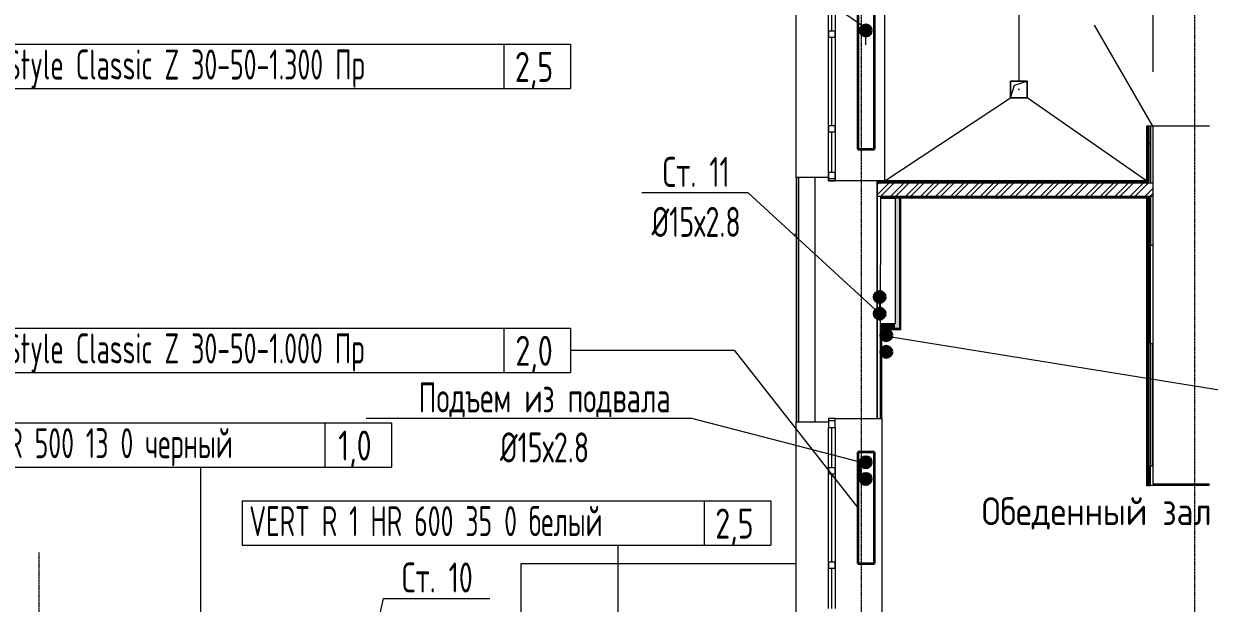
# Model space of a CAD drawing. Header units: millimetres. Extents: x -3929 to 624051, y 52832 to 514950.
# Drawn here: x 211265 to 221936, y 178357 to 183574 of the extents above; entities that cross this region are included whole.
import ezdxf
from ezdxf import colors
from ezdxf.entities.mleader import LeaderData, LeaderLine
from ezdxf.enums import TextEntityAlignment as Align
from ezdxf.math import Vec2, Vec3

# ---------------------------------------------------------------- set-up
doc = ezdxf.new("R2010")
doc.units = ezdxf.units.MM
doc.linetypes.add('ADSK_Линия сетки', pattern=[25, 20, -2.5, 0, -2.5])
doc.linetypes.add('ADSK_Штриховая_ш2 п1', pattern=[3, 2, -1])
for name, color, linetype, lineweight in [('_ Окна', 7, 'Continuous', 9), ('Двери', 7, 'Continuous', 9), ('Марки помещений', 7, 'Continuous', 20), ('Обобщенные модели', 7, 'Continuous', 18), ('ОВ-О-Оборудование', 32, 'Continuous', 35), ('ОВ-ТЕКСТ', 7, 'Continuous', 25), ('Окна', 7, 'Continuous', 9), ('Оси', 253, 'Continuous', 9), ('Перекрытие', 7, 'Continuous', 18), ('Стены внутренние', 7, 'Continuous', 18), ('Стены наружные', 7, 'Continuous', 18), ('Стены несущие', 7, 'Continuous', 30), ('Стены отделка', 7, 'Continuous', 30), ('Стены штриховка', 7, 'Continuous', 9)]:
    doc.layers.add(name, color=color, linetype=linetype, lineweight=lineweight)
doc.layers.add('Линии', color=7, linetype='Continuous', lineweight=9, true_color=0x00a600)
for name, color, linetype in [('ПРИБОРЫ', 3, 'Continuous'), ('статистика приборов', 252, 'Continuous'), ('стояки', 7, 'Continuous'), ('т21.4', 142, 'Continuous')]:
    doc.layers.add(name, color=color, linetype=linetype)
for name, color, linetype, true_color in [('т11.1', 1, 'Continuous', 0xff0000), ('т11.3', 7, 'Continuous', 0xb82e00), ('т11.4', 7, 'Continuous', 0xd600d6), ('т21.1', 5, 'Continuous', 0x0000ff), ('т21.3', 7, 'Continuous', 0x005c45)]:
    doc.layers.add(name, color=color, linetype=linetype, true_color=true_color)
doc.styles.add('GOST 2.304', font='CS_Gost2304.shx')
doc.styles.add('GOST Common_2', font='GOST_Common.ttf', dxfattribs={"width": 0.9, "height": 250})
doc.styles.add('СТИЛЬ', font='simplex.shx', dxfattribs={"width": 0.65})

# ---------------------------------------------------------------- blocks, each defined once
blk = doc.blocks.new('*U2881')
at = {"layer": 'ОВ-О-Оборудование', "color": 32, "ltscale": 0.1, "true_color": 0xcd6928}
for p, q in [((500, 75), (-500, 75)), ((-500, 75), (-500, -75)), ((500, -75), (500, 75)), ((-500, -75), (500, -75))]:
    blk.add_line(p, q, dxfattribs=at)
at = {"layer": 'ОВ-О-Оборудование', "color": 32, "lineweight": 0, "ltscale": 10, "true_color": 0xcd6928, "style": 'GOST 2.304'}
blk.add_attdef('Маркировка', text='', height=180, dxfattribs=at).set_placement((0, -90), align=Align.CENTER)
blk = doc.blocks.new('*U2946')
at = {"layer": 'ОВ-О-Оборудование', "color": 32, "ltscale": 0.1, "true_color": 0xcd6928}
for p, q in [((650, 75), (-650, 75)), ((-650, 75), (-650, -75)), ((650, -75), (650, 75)), ((-650, -75), (650, -75))]:
    blk.add_line(p, q, dxfattribs=at)
at = {"layer": 'ОВ-О-Оборудование', "color": 32, "lineweight": 0, "ltscale": 10, "true_color": 0xcd6928, "style": 'GOST 2.304'}
blk.add_attdef('Маркировка', text='', height=180, dxfattribs=at).set_placement((0, -90), align=Align.CENTER)
blk = doc.blocks.new('1 этаж')
at = {"layer": 'Стены внутренние', "lineweight": 5}
for points in [[(409847, -229383), (409887, -229383), (409887, -228212), (409847, -228212), (409847, -229357)], [(409847, -229383), (409847, -229343), (409717, -229343), (409717, -229383), (409737, -229383)]]:
    blk.add_hatch(color=253, dxfattribs=at).paths.add_polyline_path(points)
at = {"layer": '_ Окна', "color": 253, "lineweight": 5}
for p, q in [((409277, -226707), (409277, -226347)), ((409247, -226707), (409307, -226707)), ((409247, -226767), (409247, -226707)), ((409307, -226707), (409307, -226767)), ((409307, -226767), (409247, -226767)), ((409277, -227557), (409277, -226767)), ((409247, -227557), (409307, -227557)), ((409247, -227617), (409247, -227557)), ((409307, -227557), (409307, -227617)), ((409307, -227617), (409247, -227617)), ((409277, -227977), (409277, -227617)), ((409247, -227977), (409307, -227977)), ((409247, -228057), (409247, -227977)), ((409307, -228037), (409247, -228037)), ((409307, -227977), (409307, -228057)), ((409307, -228057), (409247, -228057)), ((409307, -230196), (409247, -230196)), ((409247, -230196), (409247, -230276)), ((409307, -230216), (409247, -230216)), ((409247, -230276), (409307, -230276)), ((409277, -230636), (409277, -230276)), ((409307, -230276), (409307, -230196)), ((409247, -230636), (409307, -230636)), ((409247, -230696), (409247, -230636)), ((409307, -230696), (409247, -230696)), ((409277, -231486), (409277, -230696)), ((409307, -230636), (409307, -230696)), ((409247, -231486), (409307, -231486)), ((409247, -231546), (409247, -231486)), ((409307, -231546), (409247, -231546)), ((409277, -231906), (409277, -231546)), ((409307, -231486), (409307, -231546))]:
    blk.add_line(p, q, dxfattribs=at)
at = {"layer": 'Двери', "color": 253, "lineweight": 5}
blk.add_line((412166, -227564), (411641, -226655), dxfattribs=at)
at = {"layer": 'Линии', "color": 253, "lineweight": 5}
blk.add_line((410961, -225248), (410961, -227158), dxfattribs=at)
at = {"layer": 'Обобщенные модели', "color": 253, "lineweight": 5}
for p, q in [((410886, -227308), (410886, -227158)), ((410886, -227158), (411036, -227158)), ((411036, -227158), (410886, -227158)), ((410886, -227158), (410886, -227308)), ((410923, -227195), (411036, -227158)), ((411036, -227158), (411036, -227308)), ((411036, -227308), (411036, -227158)), ((410886, -227308), (410923, -227195)), ((411036, -227308), (410886, -227308)), ((410886, -227308), (411036, -227308))]:
    blk.add_line(p, q, dxfattribs=at)
for start, end in [(0, 180), (60, 165), (180, 0), (195, 270), (300, 0)]:
    blk.add_arc((410961, -227233), 2.5, start, end, dxfattribs=at)
at = {"layer": 'Окна', "color": 253, "lineweight": 5}
for p, q in [((409247, -226707), (409247, -226347)), ((409307, -226347), (409307, -226707)), ((409247, -226707), (409247, -226767)), ((409307, -226767), (409307, -226707)), ((409247, -227557), (409247, -226767)), ((409307, -226767), (409307, -227557)), ((409247, -227557), (409247, -227617)), ((409307, -227617), (409307, -227557)), ((409247, -227977), (409247, -227617)), ((409307, -227617), (409307, -227977)), ((409247, -227977), (409247, -228057)), ((409307, -228057), (409307, -227977)), ((409247, -228057), (409307, -228057)), ((409247, -230196), (409247, -230276)), ((409307, -230196), (409247, -230196)), ((409247, -230636), (409247, -230276)), ((409307, -230276), (409307, -230196)), ((409307, -230276), (409307, -230636)), ((409247, -230636), (409247, -230696)), ((409247, -231486), (409247, -230696)), ((409307, -230696), (409307, -230636)), ((409307, -230696), (409307, -231486)), ((409247, -231486), (409247, -231546)), ((409247, -231906), (409247, -231546)), ((409307, -231546), (409307, -231486)), ((409307, -231546), (409307, -231906))]:
    blk.add_line(p, q, dxfattribs=at)
at = {"layer": 'Оси', "color": 253, "linetype": 'ADSK_Линия сетки', "lineweight": 5}
for p, q in [((409544, -258178), (409544, -209604)), ((412544, -258178), (412544, -209604)), ((402144, -258522), (402144, -231401))]:
    blk.add_line(p, q, dxfattribs=at)
at = {"layer": 'Перекрытие', "color": 253, "lineweight": 5}
for p, q in [((412166, -226514), (412166, -227076)), ((409756, -228057), (410886, -227308)), ((412111, -228057), (411036, -227308)), ((412676, -230799), (412146, -230799)), ((408957, -231505), (406477, -231505)), ((406477, -231505), (406477, -233005))]:
    blk.add_line(p, q, dxfattribs=at)
at = {"layer": 'Стены внутренние', "color": 253, "linetype": 'Continuous', "lineweight": 5}
for p, q in [((412146, -227714), (412136, -227730)), ((412129, -228527), (412116, -228549)), ((412127, -229529), (412114, -229506)), ((412129, -230762), (412119, -230780))]:
    blk.add_line(p, q, dxfattribs=at)
at = {"layer": 'Стены внутренние', "color": 253, "lineweight": 5}
for p, q in [((408953, -228289), (408957, -228289)), ((408957, -228539), (408943, -228538))]:
    blk.add_line(p, q, dxfattribs=at)
at = {"layer": 'Стены наружные', "color": 253, "lineweight": 5}
for p, q in [((408956, -228027), (408956, -226297)), ((408957, -228027), (408957, -226297)), ((408956, -228027), (408957, -228027)), ((408953, -228269), (408957, -228269)), ((408957, -228559), (408949, -228558)), ((408956, -230226), (408957, -230226)), ((408956, -231961), (408956, -230226)), ((408957, -231961), (408957, -230226)), ((409729, -230196), (409729, -231986))]:
    blk.add_line(p, q, dxfattribs=at)
at = {"layer": 'Стены несущие', "color": 253, "lineweight": 5}
for p, q in [((412166, -227564), (412166, -230784)), ((412676, -227564), (412166, -227564)), ((409247, -228027), (409127, -228027)), ((409127, -230226), (409127, -228027)), ((409756, -228057), (409307, -228057)), ((409687, -230196), (409687, -228057)), ((409687, -228057), (409687, -230195)), ((409127, -230226), (409247, -230226)), ((409307, -230196), (409687, -230196)), ((412166, -230784), (412676, -230784))]:
    blk.add_line(p, q, dxfattribs=at)
at = {"layer": 'Стены отделка', "color": 253, "lineweight": 5}
for p, q in [((409756, -228057), (409756, -220503)), ((412166, -227564), (412111, -227564)), ((412111, -227564), (412111, -228057)), ((408956, -228027), (408956, -230226)), ((408977, -228027), (408957, -228027)), ((408957, -228027), (408957, -230226)), ((409127, -228027), (408977, -228027)), ((412146, -228037), (412146, -228073)), ((412122, -228057), (409687, -228057)), ((409687, -228073), (412166, -228073)), ((409687, -228193), (412166, -228193)), ((409717, -228208), (412111, -228208)), ((409729, -228212), (409847, -228212)), ((409847, -228212), (409847, -229343)), ((409887, -228212), (409887, -229383)), ((409899, -229393), (409899, -228208)), ((412111, -228212), (412111, -230799)), ((412146, -228193), (412146, -228634)), ((412146, -229523), (412146, -228193)), ((412146, -228634), (412166, -228634)), ((409717, -229393), (409717, -228813)), ((409847, -229343), (409717, -229343)), ((409717, -229383), (409887, -229383)), ((409729, -229395), (409897, -229395)), ((409729, -230196), (409729, -229395)), ((412166, -229523), (412146, -229523)), ((412166, -230620), (412166, -229523)), ((408957, -230226), (408977, -230226)), ((408977, -230226), (408977, -230225)), ((408977, -230225), (408977, -230226)), ((408977, -230226), (409127, -230226)), ((409687, -230195), (409687, -230196)), ((409687, -230196), (409729, -230196)), ((409717, -230195), (409717, -230196)), ((412146, -230620), (412166, -230620)), ((412146, -230799), (412146, -230620)), ((412111, -230799), (412146, -230799))]:
    blk.add_line(p, q, dxfattribs=at)
at = {"layer": 'Стены штриховка', "color": 253, "lineweight": 5}
for p, q in [((412122, -227564), (412122, -228057)), ((412131, -227564), (412131, -228064)), ((412146, -227564), (412146, -228037)), ((408977, -230225), (408977, -228027)), ((408977, -228027), (408977, -230225)), ((412131, -228064), (409687, -228064)), ((409717, -228193), (409717, -228813)), ((409717, -228199), (412122, -228199)), ((409717, -228212), (409729, -228212)), ((409887, -228212), (409847, -228212)), ((409897, -229395), (409897, -228208)), ((412111, -228212), (412111, -228208)), ((412122, -228199), (412122, -230799)), ((412131, -228193), (412131, -230799)), ((409717, -230195), (409717, -229393)), ((409727, -229393), (409899, -229393)), ((409727, -230196), (409727, -229393)), ((409897, -229395), (409899, -229395)), ((409899, -229395), (409899, -229393)), ((412146, -229523), (412146, -230620))]:
    blk.add_line(p, q, dxfattribs=at)
at = {"layer": 'Стены штриховка', "color": 253, "linetype": 'Continuous', "lineweight": 5}
for p, q in [((409687, -228181), (409794, -228073)), ((409687, -228091), (409704, -228073)), ((409719, -228193), (409839, -228073)), ((409809, -228193), (409929, -228073)), ((409854, -228193), (409974, -228073)), ((409943, -228193), (410063, -228073)), ((409988, -228193), (410108, -228073)), ((410078, -228193), (410198, -228073)), ((410123, -228193), (410243, -228073)), ((410213, -228193), (410333, -228073)), ((410258, -228193), (410378, -228073)), ((410348, -228193), (410468, -228073)), ((410392, -228193), (410512, -228073)), ((410482, -228193), (410602, -228073)), ((410527, -228193), (410647, -228073)), ((410617, -228193), (410737, -228073)), ((410662, -228193), (410782, -228073)), ((410752, -228193), (410872, -228073)), ((410797, -228193), (410917, -228073)), ((410886, -228193), (411006, -228073)), ((410931, -228193), (411051, -228073)), ((411021, -228193), (411141, -228073)), ((411066, -228193), (411186, -228073)), ((411156, -228193), (411276, -228073)), ((411201, -228193), (411321, -228073)), ((411290, -228193), (411410, -228073)), ((411335, -228193), (411455, -228073)), ((411425, -228193), (411545, -228073)), ((411470, -228193), (411590, -228073)), ((411560, -228193), (411680, -228073)), ((411605, -228193), (411725, -228073)), ((411695, -228193), (411815, -228073)), ((411739, -228193), (411859, -228073)), ((411829, -228193), (411949, -228073)), ((411874, -228193), (411994, -228073)), ((411964, -228193), (412084, -228073)), ((412009, -228193), (412129, -228073)), ((412099, -228193), (412166, -228126)), ((412144, -228193), (412166, -228171))]:
    blk.add_line(p, q, dxfattribs=at)
at = {"layer": 'Марки помещений', "color": 253, "lineweight": 5, "style": 'GOST Common_2', "width": 0.9}
blk.add_text('Обеденный зал', height=250, dxfattribs=at).set_placement((410627, -231155))

msp = doc.modelspace()

# ---------------------------------------------------------------- hatches: boundary and pattern name
at = {"layer": 'т11.1', "lineweight": 40}
h = msp.add_hatch(color=256, dxfattribs=at)
h.dxf.hatch_style = 1
h.paths.add_polyline_path([(219018.286, 180964.161, 1), (218918.286, 180964.161, 1)])
at = {"layer": 'т11.3', "lineweight": 40}
h = msp.add_hatch(color=256, dxfattribs=at)
h.dxf.hatch_style = 1
h.paths.add_polyline_path([(218978.757, 180619.887, 1), (219078.757, 180619.887, 1)])
at = {"layer": 'т11.4', "lineweight": 40}
h = msp.add_hatch(color=256, dxfattribs=at)
h.dxf.hatch_style = 1
h.paths.add_polyline_path([(218893.999, 183513.008, 1), (218793.999, 183513.008, 1)])
h = msp.add_hatch(color=256, dxfattribs=at)
h.dxf.hatch_style = 1
h.paths.add_polyline_path([(218893.999, 179476.406, 1), (218793.999, 179476.406, 1)])
at = {"layer": 'т21.1', "linetype": 'ADSK_Штриховая_ш2 п1', "lineweight": 40, "ltscale": 50}
h = msp.add_hatch(color=256, dxfattribs=at)
h.dxf.hatch_style = 1
h.paths.add_polyline_path([(219018.286, 181114.161, 1), (218918.286, 181114.161, 1)])
at = {"layer": 'т21.3', "lineweight": 40, "ltscale": 50}
h = msp.add_hatch(color=256, dxfattribs=at)
h.dxf.hatch_style = 1
h.paths.add_polyline_path([(218978.757, 180769.887, 1), (219078.757, 180769.887, 1)])
at = {"layer": 'т21.4', "linetype": 'ADSK_Штриховая_ш2 п1', "lineweight": 40, "ltscale": 50}
h = msp.add_hatch(color=256, dxfattribs=at)
h.dxf.hatch_style = 1
h.paths.add_polyline_path([(218893.999, 179626.406, 1), (218793.999, 179626.406, 1)])

# ---------------------------------------------------------------- linework, layer by layer
at = {"layer": 'ПРИБОРЫ', "color": 7, "lineweight": 15}
for p, q in [((209815.345, 183389.211), (216187.409, 183389.211)), ((209815.345, 183389.211), (216187.409, 183389.211)), ((215587.409, 183389.211), (215587.409, 182989.211)), ((216187.409, 183389.211), (216187.409, 182989.211)), ((209815.345, 182989.211), (216187.409, 182989.211)), ((209815.345, 180833.791), (216187.409, 180833.791)), ((209815.345, 180833.791), (216187.409, 180833.791)), ((215587.409, 180833.791), (215587.409, 180433.791)), ((216187.409, 180833.791), (216187.409, 180433.791)), ((209815.345, 180433.791), (216187.409, 180433.791)), ((209815.345, 179981.141), (214574.965, 179981.141)), ((209815.345, 179981.141), (214574.965, 179981.141)), ((213974.965, 179981.141), (213974.965, 179581.141)), ((214574.965, 179981.141), (214574.965, 179581.141)), ((209815.345, 179581.141), (214574.965, 179581.141)), ((213231.064, 179279.356), (217990.684, 179279.356)), ((213231.064, 179279.356), (217990.684, 179279.356)), ((213231.064, 179279.356), (213231.064, 178879.356)), ((217390.684, 179279.356), (217390.684, 178879.356)), ((217990.684, 179279.356), (217990.684, 178879.356)), ((213231.064, 178879.356), (217990.684, 178879.356))]:
    msp.add_line(p, q, dxfattribs=at)
at = {"layer": 'стояки', "color": 7, "lineweight": 15}
for points in [[(216187.409, 180633.791), (217658.729, 180633.791), (218771.363, 179215.72)], [(212857.527, 179581.141), (212857.527, 176689.898)], [(215229.379, 175610.701), (216615.402, 175610.701), (216615.402, 178879.356)]]:
    msp.add_lwpolyline(points, dxfattribs=at)
at = {"layer": 'т11.1', "lineweight": 40}
msp.add_circle((218968.286, 180964.161), 50, dxfattribs=at)
at = {"layer": 'т11.3', "lineweight": 40}
msp.add_circle((219028.757, 180619.887), 50, dxfattribs=at)
at = {"layer": 'т11.4', "lineweight": 40}
for centre in [(218843.999, 183513.008), (218843.999, 179476.406)]:
    msp.add_circle(centre, 50, dxfattribs=at)
at = {"layer": 'т21.1', "lineweight": 40, "ltscale": 50}
msp.add_circle((218968.286, 181114.161), 50, dxfattribs=at)
at = {"layer": 'т21.3', "lineweight": 40, "ltscale": 50}
msp.add_circle((219028.757, 180769.887), 50, dxfattribs=at)
at = {"layer": 'т21.4', "lineweight": 40, "ltscale": 50}
msp.add_circle((218843.999, 179626.406), 50, dxfattribs=at)

# ---------------------------------------------------------------- block references
at = {"layer": 'ОВ-О-Оборудование', "ltscale": 10, "rotation": 270}
for name, p in [('*U2946', (218846.363, 183092.982)), ('*U2881', (218846.363, 179215.72))]:
    msp.add_blockref(name, p, dxfattribs=at)
at = {"layer": 'стояки', "color": 5, "lineweight": 40}
msp.add_blockref('1 этаж', (-190738.98, 410215.433), dxfattribs=at)

# ---------------------------------------------------------------- texts
at = {"layer": 'статистика приборов', "color": 7, "style": 'СТИЛЬ', "width": 0.6}
for s, p in [('PRADOV02 Style Classic Z 30-50-1.300 Пр      ', (209892.618, 183071.064)), ('PRADOV02 Style Classic Z 30-50-1.000 Пр      ', (209892.618, 180515.644)), ('VERT R 1 HR 500 13 0 черный ', (209879.207, 179662.994)), ('VERT R 1 HR 600 35 0 белый ', (213294.926, 178961.209))]:
    msp.add_text(s, height=270, dxfattribs=at).set_placement(p)
at = {"layer": 'статистика приборов', "color": 7, "style": 'СТИЛЬ', "width": 0.7}
for s, p in [('2,5', (215858.475, 183049.662)), ('2,0', (215858.475, 180494.242)), ('1,0', (214246.031, 179641.592)), ('2,5', (217661.75, 178939.807))]:
    msp.add_text(s, height=270, dxfattribs=at).set_placement(p, align=Align.CENTER)

# ---------------------------------------------------------------- leaders
at = {"layer": 'ОВ-ТЕКСТ', "color": 7}
ml = msp.add_multileader_mtext('Standard', dxfattribs=at)
ml.set_content('\\A1;Подъем из подвала %%C15х2.8 ', color=7, style='СТИЛЬ')
ml.set_leader_properties(color=7, lineweight=18)
ml.build(insert=Vec2(0, 0))
ml.multileader.update_dxf_attribs({"text_left_attachment_type": 6, "text_right_attachment_type": 6, "dogleg_length": 0.36, "arrow_head_size": 0.126})
ctx = ml.context
ctx.base_point, ctx.char_height, ctx.arrow_head_size, ctx.landing_gap_size, ctx.plane_origin = Vec3(214235.664, 184871.152), 270, 0.126, 0.063, Vec3(244011.226, 172905.619)
ctx.left_attachment, ctx.right_attachment, ctx.text_align_type = 6, 6, 1
notes = []
notes.append((ctx, [(1, (1, 1, 0), (216885.256, 184871.152), (-1, 0), 0.252, [(1, [(218843.999, 183384.725), (218843.999, 183534.725)], 0, [])])]))
ctx.mtext.insert, ctx.mtext.width, ctx.mtext.defined_height, ctx.mtext.alignment, ctx.mtext.flow_direction = Vec3(215560.334, 185195.152), 2900.40337, 1165.442, 2, 5
ml = msp.add_multileader_mtext('Standard', dxfattribs=at)
ml.set_content('\\A1;Ст. 11^J%%C15х2.8 ', color=7, style='СТИЛЬ')
ml.set_leader_properties(color=7, lineweight=18)
ml.build(insert=Vec2(0, 0))
ml.multileader.update_dxf_attribs({"text_left_attachment_type": 6, "text_right_attachment_type": 6, "dogleg_length": 0.36, "arrow_head_size": 0.126})
ctx = ml.context
ctx.base_point, ctx.char_height, ctx.arrow_head_size, ctx.landing_gap_size, ctx.plane_origin = Vec3(216849.458, 182050.869), 270, 0.126, 0.063, Vec3(221484.723, 178131.802)
ctx.left_attachment, ctx.right_attachment, ctx.text_align_type = 6, 6, 1
notes.append((ctx, [(1, (1, 1, 0), (217785.836, 182050.869), (-1, 0), 0.252, [(0, [(218968.286, 181114.161), (218968.286, 180964.161)], 0, [])])]))
ctx.mtext.insert, ctx.mtext.width, ctx.mtext.alignment, ctx.mtext.flow_direction = Vec3(217317.521, 182374.869), 1404.14984, 2, 5
ml = msp.add_multileader_mtext('Standard', dxfattribs=at)
ml.set_content('\\A1;Подъем на третий этаж %%C15х2.8 ', color=7, style='СТИЛЬ')
ml.set_leader_properties(color=7, lineweight=18)
ml.build(insert=Vec2(0, 0))
ml.multileader.update_dxf_attribs({"text_left_attachment_type": 6, "text_right_attachment_type": 6, "dogleg_length": 0.36, "arrow_head_size": 0.126})
ctx = ml.context
ctx.base_point, ctx.char_height, ctx.arrow_head_size, ctx.landing_gap_size, ctx.plane_origin = Vec3(222637.633, 180180.366), 270, 0.126, 0.063, Vec3(244145.984, 170140.78)
ctx.left_attachment, ctx.right_attachment, ctx.text_align_type = 6, 6, 1
notes.append((ctx, [(0, (1, 1, 0), (222637.381, 180180.366), (1, 0), 0.252, [(1, [(218978.757, 180619.887), (218978.757, 180769.887)], 0, [])])]))
ctx.mtext.insert, ctx.mtext.width, ctx.mtext.defined_height, ctx.mtext.alignment, ctx.mtext.flow_direction = Vec3(223979.018, 180504.366), 2900.40337, 1165.442, 2, 5
ml = msp.add_multileader_mtext('Standard', dxfattribs=at)
ml.set_content('\\A1;Подъем из подвала %%C15х2.8 ', color=7, style='СТИЛЬ')
ml.set_leader_properties(color=7, lineweight=18)
ml.build(insert=Vec2(0, 0))
ml.multileader.update_dxf_attribs({"text_left_attachment_type": 6, "text_right_attachment_type": 6, "dogleg_length": 0.36, "arrow_head_size": 0.126})
ctx = ml.context
ctx.base_point, ctx.char_height, ctx.arrow_head_size, ctx.landing_gap_size, ctx.plane_origin = Vec3(214628.587, 180020.507), 270, 0.126, 0.063, Vec3(243961.226, 168997.299)
ctx.left_attachment, ctx.right_attachment, ctx.text_align_type = 6, 6, 1
notes.append((ctx, [(1, (1, 1, 0), (217278.18, 180020.507), (-1, 0), 0.252, [(1, [(218793.999, 179476.406), (218793.999, 179626.406)], 0, [])])]))
ctx.mtext.insert, ctx.mtext.width, ctx.mtext.defined_height, ctx.mtext.alignment, ctx.mtext.flow_direction = Vec3(215953.257, 180344.507), 2900.40337, 1165.442, 2, 5
ml = msp.add_multileader_mtext('Standard', dxfattribs=at)
ml.set_content('\\A1;Ст. 10^J%%C20х2.8 ', color=7, style='СТИЛЬ')
ml.set_leader_properties(color=7, lineweight=18)
ml.build(insert=Vec2(0, 0))
ml.multileader.update_dxf_attribs({"text_left_attachment_type": 6, "text_right_attachment_type": 6, "dogleg_length": 0.36, "arrow_head_size": 0.126})
ctx = ml.context
ctx.base_point, ctx.char_height, ctx.arrow_head_size, ctx.landing_gap_size, ctx.plane_origin = Vec3(214503.062, 178400.068), 270, 0.126, 0.063, Vec3(217706.474, 174128.522)
ctx.left_attachment, ctx.right_attachment, ctx.text_align_type = 6, 6, 1
notes.append((ctx, [(0, (1, 1, 0), (214502.81, 178400.068), (1, 0), 0.252, [(0, [(214202.523, 176411.239), (214052.523, 176411.239)], 0, [])])]))
ctx.mtext.insert, ctx.mtext.width, ctx.mtext.alignment, ctx.mtext.flow_direction = Vec3(214987.84, 178724.068), 1404.14984, 2, 5
for ctx, leaders in notes:
    for number, flags, end, landing, length, lines in leaders:
        leader = LeaderData()
        leader.index, (leader.has_last_leader_line, leader.has_dogleg_vector, leader.attachment_direction) = number, flags
        leader.last_leader_point, leader.dogleg_vector, leader.dogleg_length = Vec3(end), Vec3(landing), length
        for number, points, colour, breaks in lines:
            line = LeaderLine()
            line.index, line.vertices, line.color, line.breaks = number, Vec3.list(points), colors.encode_raw_color(colour), breaks
            leader.lines.append(line)
        ctx.leaders.append(leader)

doc.saveas('drawing.dxf')
